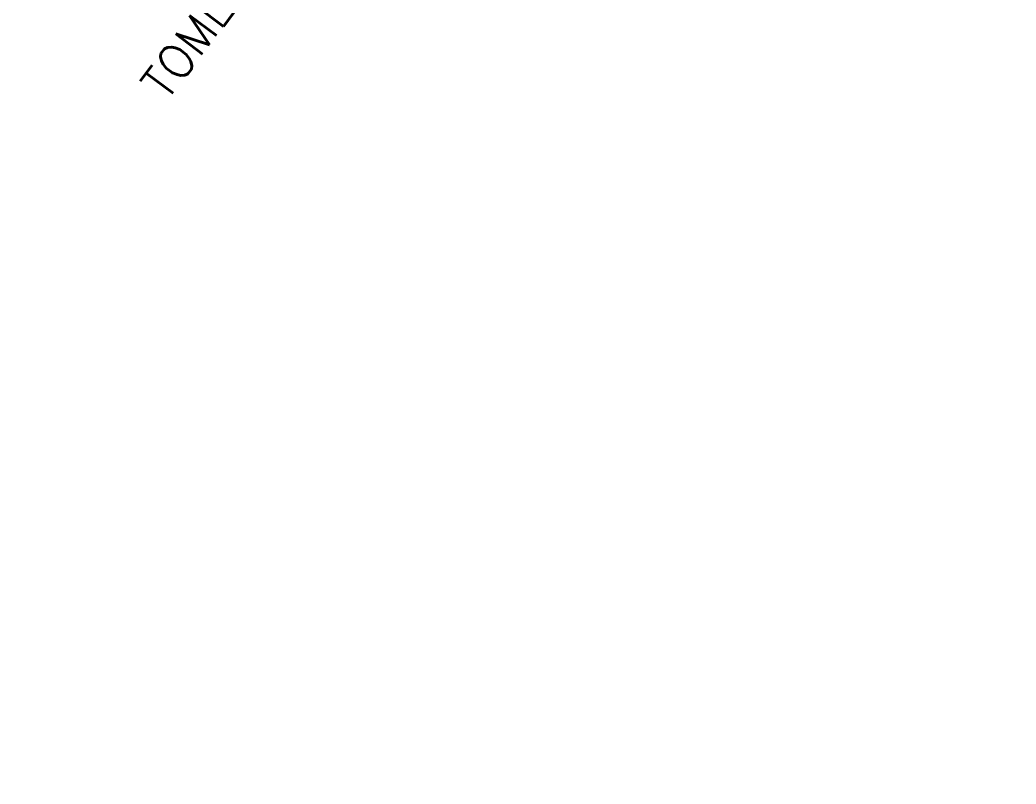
# Model space of a CAD drawing. Header units: feet. Extents: x 2726195 to 2731460, y 295075 to 297838.
# Drawn here: x 2728361 to 2728599.6, y 296965.7 to 297148.8 of the extents above; entities that cross this region are included whole.
import ezdxf
from ezdxf import colors
from ezdxf.entities.mleader import LeaderData, LeaderLine
from ezdxf.math import Vec2, Vec3

# ---------------------------------------------------------------- set-up
doc = ezdxf.new("R2010")
doc.units = ezdxf.units.FT
doc.header["$MEASUREMENT"] = 0
doc.layers.get('Defpoints').update_dxf_attribs({"color": 8})
doc.layers.add('EX-TEXT', color=7, linetype='Continuous')
doc.layers.add('EX-TEXT-SEWER-W3', color=70, linetype='Continuous')
doc.styles.add('EX-100', font='simplex.shx', dxfattribs={"oblique": 15, "height": 0.1})
doc.styles.add('EX-80', font='simplex.shx', dxfattribs={"oblique": 15, "height": 0.08})
doc.styles.add('L200', font='simplex', dxfattribs={"height": 4})

msp = doc.modelspace()

# ---------------------------------------------------------------- texts
at = {"layer": 'Defpoints', "color": 0, "style": 'L200'}
msp.add_text('TOMLINSON PLAZA', height=8.06011, rotation=53.09076, dxfattribs=at).set_placement((2728396.016, 297128.984))

# ---------------------------------------------------------------- leaders
at = {"layer": 'EX-TEXT'}
ml = msp.add_multileader_mtext('Standard', dxfattribs=at)
ml.set_content('{\\W1;CATV}', color=256, style='EX-80')
ml.set_leader_properties(color=256, linetype='ByLayer', lineweight=-1)
ml.build(insert=Vec2(0, 0))
ml.multileader.update_dxf_attribs({"dogleg_length": 0.08, "arrow_head_size": 1.6, "scale": 20})
ctx = ml.context
ctx.base_point, ctx.scale, ctx.char_height, ctx.arrow_head_size, ctx.landing_gap_size, ctx.plane_origin, ctx.plane_x_axis, ctx.plane_y_axis = Vec3(2728864.194, 297082.306, -16.91), 20, 1.6, 1.6, 0.8, Vec3(2728852.868, 297072.628, -16.91), Vec3(0.7995471, -0.6006034), Vec3(0.6006034, 0.7995471)
ctx.text_align_type = 1
notes = []
notes.append((ctx, [(1, (1, 1, 0), (2728871.222, 297077.027, -16.91), (-0.7995471, 0.6006034), 1.058, [(0, [(2728874.052, 297078.53, -16.91)], 0, [])])]))
ctx.mtext.insert, ctx.mtext.text_direction, ctx.mtext.rotation, ctx.mtext.width, ctx.mtext.defined_height, ctx.mtext.alignment, ctx.mtext.flow_direction = Vec3(2728867.765, 297080.624, -16.91), Vec3(0.7995471, -0.6006034), -0.0238237, 36.01886, 1.6, 2, 5
at = {"layer": 'EX-TEXT-SEWER-W3'}
ml = msp.add_multileader_mtext('Standard', dxfattribs=at)
ml.set_content('{\\Fromans|c0;\\Q17;Sewer 12" Dia. V.C.P. W/ 48" Dia. R.C.P. SW Cond., 6\'-0"%%P Cov.}', color=256, style='EX-100')
ml.set_leader_properties(color=256, linetype='ByLayer', lineweight=-1)
ml.build(insert=Vec2(0, 0))
ml.multileader.update_dxf_attribs({"dogleg_length": 0.1, "arrow_head_size": 2.8, "scale": 20})
ctx = ml.context
ctx.base_point, ctx.scale, ctx.char_height, ctx.arrow_head_size, ctx.plane_origin, ctx.plane_x_axis, ctx.plane_y_axis = Vec3(2729255.931, 296993.065), 20, 2.8, 2.8, Vec3(2729402.76, 296789.927), Vec3(0.8801812, -0.4746378), Vec3(0.4746378, 0.8801812)
ctx.text_align_type = 2
notes.append((ctx, [(1, (1, 1, 0), (2729330.393, 296952.911), (-0.8801812, 0.4746378), 4.68, [(0, [(2729333.219, 296864.336)], 0, [])])]))
ctx.mtext.insert, ctx.mtext.text_direction, ctx.mtext.rotation, ctx.mtext.width, ctx.mtext.defined_height, ctx.mtext.alignment, ctx.mtext.flow_direction = Vec3(2729325.304, 296957.549), Vec3(0.8801812, -0.4746378), 0.1258793, 77.13793, 9.043, 3, 5
for ctx, leaders in notes:
    for number, flags, end, landing, length, lines in leaders:
        leader = LeaderData()
        leader.index, (leader.has_last_leader_line, leader.has_dogleg_vector, leader.attachment_direction) = number, flags
        leader.last_leader_point, leader.dogleg_vector, leader.dogleg_length = Vec3(end), Vec3(landing), length
        for number, points, colour, breaks in lines:
            line = LeaderLine()
            line.index, line.vertices, line.color, line.breaks = number, Vec3.list(points), colors.encode_raw_color(colour), breaks
            leader.lines.append(line)
        ctx.leaders.append(leader)

doc.saveas('drawing.dxf')
